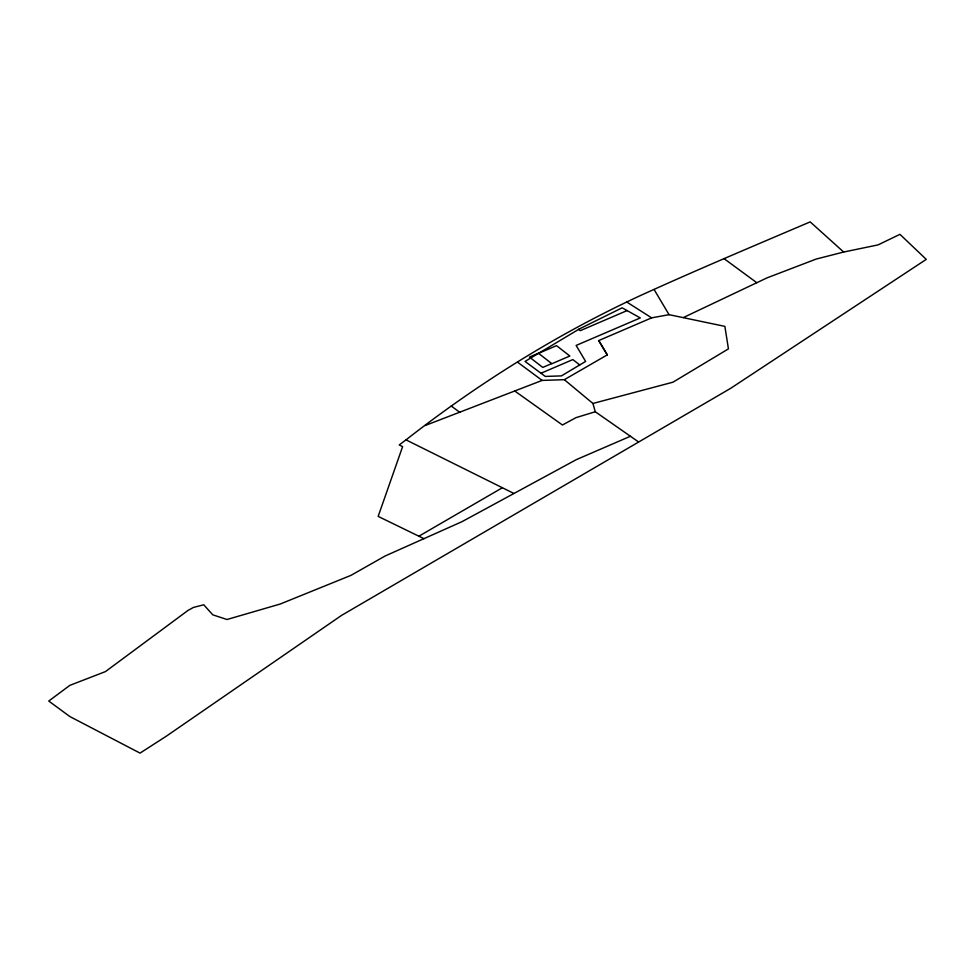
<?xml version="1.0" encoding="UTF-8"?>
<svg xmlns="http://www.w3.org/2000/svg" width="975" height="975" viewBox="0 0 975 975"><rect width="100%" height="100%" fill="white"/><g stroke="black" fill="none" stroke-linecap="round" stroke-linejoin="round"><path stroke-width="1.46" d="M423.991 538.7L378.166 516.397L402.614 446.623L399.214 444.941L406.002 439.859C478.189 383.443 556.433 334.559 639.539 295.961C695.979 270.233 753.139 246.2 810.188 221.886L843.668 252.038L878.048 244.896L899.949 234.329L926.25 259.374L730.738 388.282L341.543 615.396L166.201 736.271L140.034 753.114L69.895 716.576L48.75 701.049L69.834 685.364L105.483 671.58L188.041 610.399L193.489 607.413L203.763 604.793L212.794 614.835L227.004 619.503L280.227 604.025L350.89 575.396L385.149 555.982L461.992 521.674L576.286 459.664L630.411 436.264M502.369 487.744L418.884 536.213M564.342 379.689L607.279 354.876L598.76 340.555L651.641 317.862L669.045 314.669L724.864 326.369L728.435 348.867L672.969 382.188L592.922 403.467L564.342 379.689L542.161 380.408L425.185 425.514M683.487 317.497L767.02 277.875L816.172 259.07L843.668 252.038M627.108 310.586L580.247 330.683L578.602 329.404M538.566 353.34L556.518 345.65L569.851 356.009L551.899 363.712L538.407 353.218L529.425 357.069L542.758 367.429L551.74 363.577M540.991 373.242L572.849 359.58L579.747 364.942M638.393 441.833L595.286 411.755L575.981 417.641L562.453 425.003L514.727 390.987M406.002 439.859L513.935 493.484M626.864 302.092L651.641 317.862M451.242 406.039L460.029 412.474M723.913 258.546L756.722 282.652M517.567 362.188L542.161 380.408M598.711 340.555L607.279 354.876M654.115 289.538L669.045 314.669M592.922 403.467L595.286 411.755M579.418 328.916L525.05 361.433L545.293 376.423L561.405 375.899L585.634 361.42L576.128 345.442L640.283 317.935L622.148 307.82L579.418 328.916"/></g></svg>
